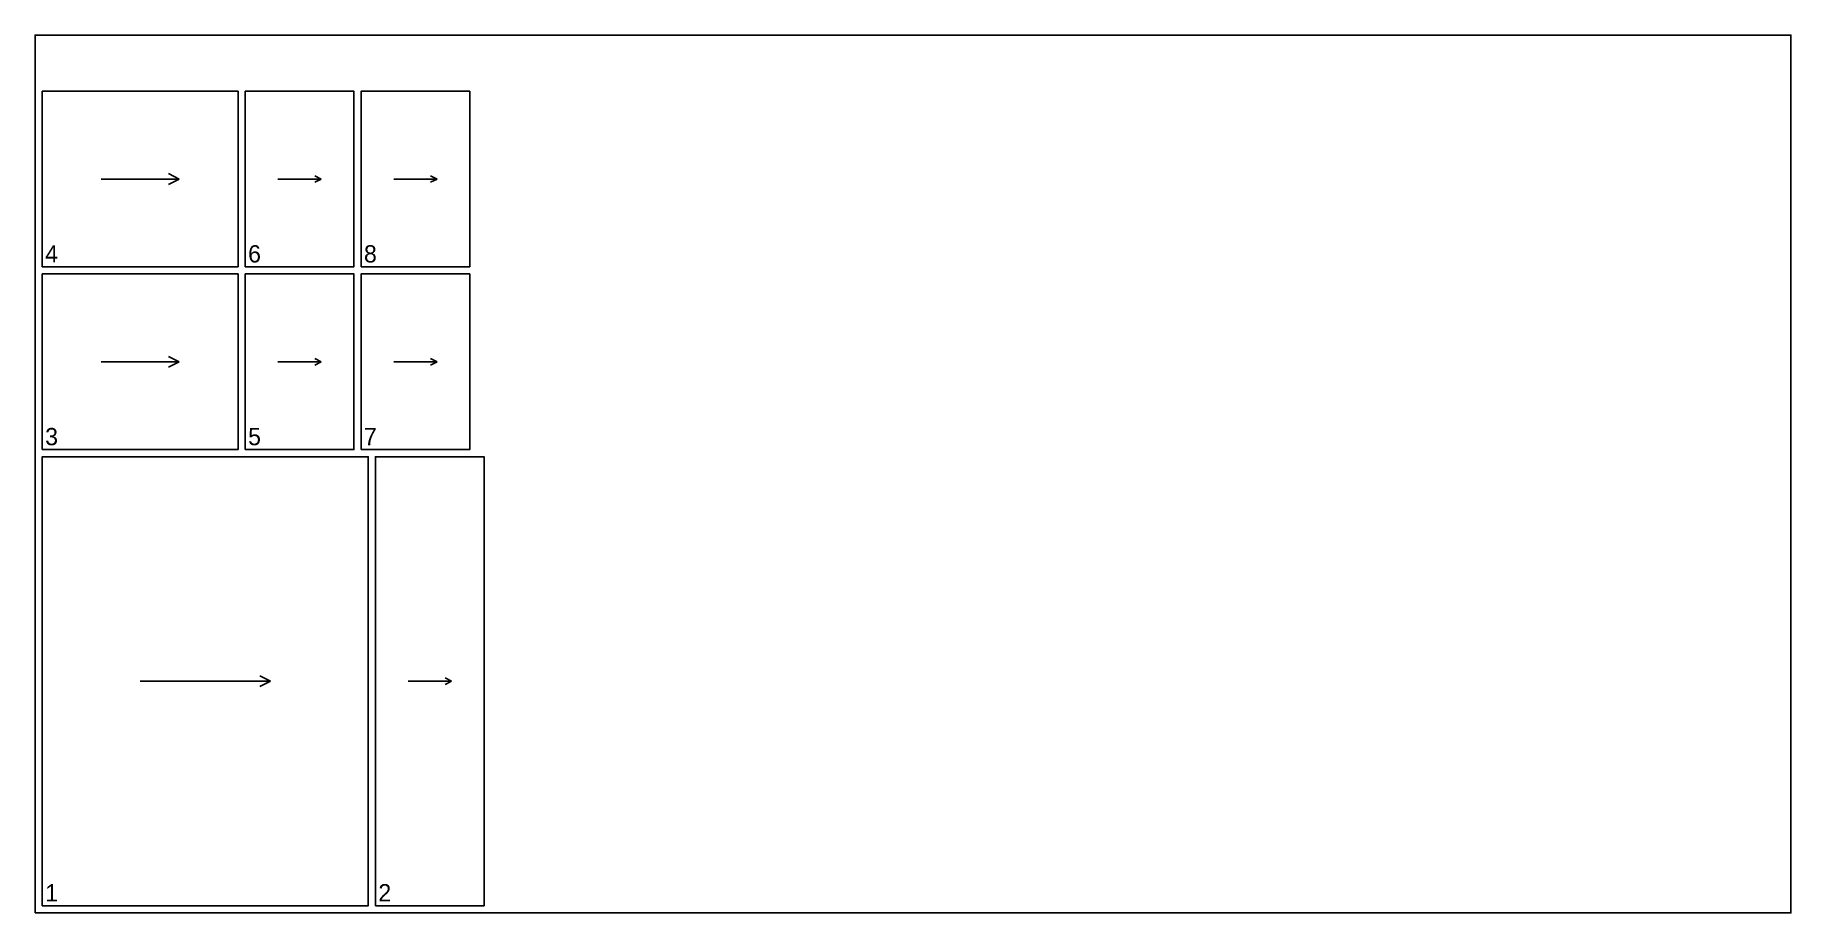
# Model space of a CAD drawing. Header units: millimetres. Extents: x 0 to 2440, y 0 to 1220.
import ezdxf

# ---------------------------------------------------------------- set-up
doc = ezdxf.new("R2010")
doc.units = ezdxf.units.MM
doc.layers.add('GRAIN_DIRECTION', color=3, linetype='Continuous')
doc.layers.add('OUTSIDE_THROUGH', color=7, linetype='Continuous')
doc.layers.add('PART_LABELS', color=3, linetype='Continuous', plot=False)
doc.layers.add('SHEET_BOUNDARY', color=8, linetype='Continuous', plot=False)

msp = doc.modelspace()

# ---------------------------------------------------------------- linework, layer by layer
at = {"layer": 'GRAIN_DIRECTION'}
for p, q in [((185.4, 1027.5), (200.4, 1020)), ((91.6, 1020), (200.4, 1020)), ((185.4, 1012.5), (200.4, 1020)), ((337.3, 1020), (397.7, 1020)), ((388.64, 1024.53), (397.7, 1020)), ((388.64, 1015.47), (397.7, 1020)), ((498.3, 1020), (558.7, 1020)), ((549.64, 1024.53), (558.7, 1020)), ((549.64, 1015.47), (558.7, 1020)), ((91.6, 766), (200.4, 766)), ((185.4, 773.5), (200.4, 766)), ((185.4, 758.5), (200.4, 766)), ((337.3, 766), (397.7, 766)), ((388.64, 770.53), (397.7, 766)), ((388.64, 761.47), (397.7, 766)), ((498.3, 766), (558.7, 766)), ((549.64, 770.53), (558.7, 766)), ((549.64, 761.47), (558.7, 766)), ((145.9, 322), (327.1, 322)), ((312.1, 329.5), (327.1, 322)), ((312.1, 314.5), (327.1, 322)), ((518.3, 322), (578.7, 322)), ((569.64, 326.53), (578.7, 322)), ((569.64, 317.47), (578.7, 322))]:
    msp.add_line(p, q, dxfattribs=at)
at = {"layer": 'OUTSIDE_THROUGH'}
for points in [[(10, 898), (282, 898), (282, 1142), (10, 1142)], [(292, 898), (443, 898), (443, 1142), (292, 1142)], [(453, 898), (604, 898), (604, 1142), (453, 1142)], [(10, 644), (282, 644), (282, 888), (10, 888)], [(292, 644), (443, 644), (443, 888), (292, 888)], [(453, 644), (604, 644), (604, 888), (453, 888)], [(10, 10), (463, 10), (463, 634), (10, 634)], [(473, 10), (624, 10), (624, 634), (473, 634)]]:
    msp.add_lwpolyline(points, close=True, dxfattribs=at)
at = {"layer": 'SHEET_BOUNDARY'}
msp.add_lwpolyline([(0, 0), (2440, 0), (2440, 1220), (0, 1220)], close=True, dxfattribs=at)

# ---------------------------------------------------------------- texts
at = {"layer": 'PART_LABELS'}
for s, p in [('4', (14, 904)), ('6', (296, 904)), ('8', (457, 904)), ('3', (14, 650)), ('5', (296, 650)), ('7', (457, 650)), ('1', (14, 16)), ('2', (477, 16))]:
    msp.add_text(s, height=24, dxfattribs=at).set_placement(p)

doc.saveas('drawing.dxf')
